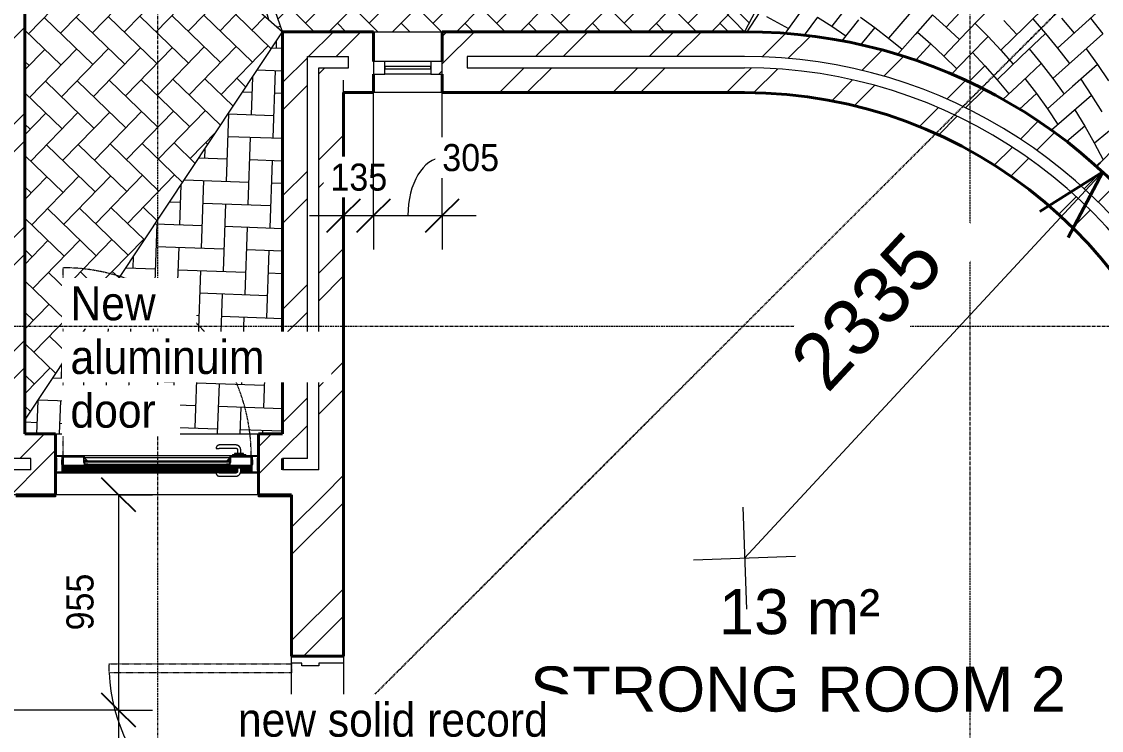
# Model space of a CAD drawing. Header units: millimetres. Extents: x -44657 to 28812, y -28146 to 16565.
# Drawn here: x -5913 to -1128, y -3103 to 40 of the extents above; entities that cross this region are included whole.
import ezdxf

# ---------------------------------------------------------------- set-up
doc = ezdxf.new("R2010")
doc.units = ezdxf.units.MM
for name, pattern in [('Dash 1_5mm', [3, 1.5, -1.5]), ('Detail Dash', [1.1, 0.55, -0.55]), ('Grid Line', [22.225, 12.7, -3.175, 3.175, -3.175])]:
    doc.linetypes.add(name, pattern=pattern)
for name, color, linetype, lineweight in [('A-ANNO-DIMS', 211, 'Continuous', 5), ('A-ANNO-DIMS-100', 211, 'Continuous', 5), ('A-AREA-IDEN', 2, 'Continuous', 5), ('A-DETL', 90, 'Continuous', 5), ('A-DOOR', 31, 'Continuous', 9), ('A-DOOR-FRAM', 31, 'Continuous', 9), ('A-FLOR', 192, 'Continuous', 9), ('A-FLOR-PATT', 8, 'Continuous', 9), ('A-GLAZ', 151, 'Continuous', 9), ('A-WALL', 113, 'Continuous', 9), ('A-WALL-PATT', 111, 'Continuous', 9), ('G-ANNO-TEXT', 231, 'Continuous', 5), ('S-GRID', 1, 'Continuous', 5)]:
    doc.layers.add(name, color=color, linetype=linetype, lineweight=lineweight)
doc.styles.add('Arial', font='arial.ttf', dxfattribs={"height": 250})
doc.styles.add('Arial_1', font='arial.ttf', dxfattribs={"height": 200})
doc.styles.add('Arial_3', font='arial.ttf', dxfattribs={"width": 0.9, "height": 120})
doc.styles.add('Arial_5', font='arial.ttf', dxfattribs={"width": 0.9, "height": 150})
doc.dimstyles.new('Arrow', dxfattribs={"dimscale": 304.8, "dimtxt": 255.06485, "dimasz": 1.041667, "dimexe": 0.787402, "dimexo": 0, "dimgap": 0.492126, "dimtad": 1, "dimjust": 3, "dimdec": 0, "dimzin": 0, "dimdsep": 46, "dimtxsty": 'Arial', "dimblk1": 'OPEN30', "dimblk2": 'OPEN30', "dimsah": 1, "dimcen": 0.09, "dimazin": 0, "dimtfac": 1, "dimtdec": 4, "dimtix": 1, "dimtmove": 0, "dimatfit": 2, "dimfxl": 1, "dimtvp": 1, "dimtfill": 1, "dimtolj": 1, "dimtzin": 0, "dimarcsym": 2})
doc.dimstyles.new('SVA_-_1_2mm_Arial', dxfattribs={"dimscale": 304.8, "dimtxt": 122.431128, "dimasz": 0.492126, "dimexe": 0.492126, "dimexo": 0.0625, "dimgap": 0.246063, "dimtad": 1, "dimdec": 0, "dimrnd": 5, "dimzin": 0, "dimdsep": 46, "dimtxsty": 'Arial_3', "dimblk1": 'OBLIQUE', "dimblk2": 'OBLIQUE', "dimsah": 1, "dimcen": 0.09, "dimdle": 0.492126, "dimazin": 0, "dimtfac": 1, "dimtdec": 4, "dimtix": 1, "dimtmove": 0, "dimatfit": 3, "dimfxl": 1.968504, "dimfxlon": 1, "dimtvp": 1, "dimtfill": 1, "dimtolj": 1, "dimtzin": 0, "dimarcsym": 2})
doc.dimstyles.new('SVA_-_1_2mm_Arial_1', dxfattribs={"dimscale": 304.8, "dimtxt": 122.431128, "dimasz": 0.492126, "dimexe": 0.492126, "dimexo": 0.0625, "dimgap": 0.246063, "dimtad": 1, "dimdec": 0, "dimrnd": 5, "dimzin": 0, "dimdsep": 46, "dimtxsty": 'Arial_3', "dimblk1": 'OBLIQUE', "dimblk2": 'OBLIQUE', "dimsah": 1, "dimcen": 0.09, "dimdle": 0.492126, "dimazin": 0, "dimtfac": 1, "dimtdec": 4, "dimtix": 1, "dimtmove": 1, "dimatfit": 3, "dimfxl": 1.968504, "dimfxlon": 1, "dimtvp": 1, "dimtfill": 1, "dimtolj": 1, "dimtzin": 0, "dimarcsym": 2})
pattern_1 = [(45, (0, 0), (-251.447, 251.447), []), (45, (0, 381), (-251.447, 251.447), [])]

# ---------------------------------------------------------------- blocks, each defined once
blk = doc.blocks.new('FP_1-NEW PROPOSED GROUND STOREY PLAN _White Box_')
at = {"layer": 'A-FLOR-PATT', "color": 253, "lineweight": 5}
for p, q in [((-2225.6, 144.4), (-2322.6, 19.4)), ((-1712.6, 126.1), (-1815.3, 15.6)), ((-1618.2, 104.5), (-1722.1, -3.7)), ((-1360.4, 121.1), (-1467.2, 17.6)), ((-1102.4, 121.4), (-1212.3, 21.8)), ((-2643.7, 78.3), (-2699, -4.9)), ((-2611.7, 62.2), (-2562.7, 36.6)), ((-2458.6, 87.3), (-2529.5, -11.8)), ((-2386.3, 59.6), (-2445.2, -19.8)), ((-2386.3, 59.6), (-2322.6, 19.4)), ((-2203.5, 48), (-2277.6, -45)), ((-2194.5, 59.1), (-2132, 13.8)), ((-1970.5, 83), (-2070.5, -33.4)), ((-1875.5, 69.4), (-1953.2, -17.7)), ((-1875.5, 69.4), (-1815.3, 15.6)), ((-1431.7, 52.2), (-1375.7, -12.2)), ((-1303.7, 55.6), (-1248.8, -11.5)), ((-1175.7, 55.1), (-1121.9, -14.6)), ((-2562.7, 36.6), (-2514, 10.1)), ((-2322.6, 19.4), (-2259.7, -22.5)), ((-2132, 13.8), (-2194.6, -62.2)), ((-2132, 13.8), (-2070.5, -33.4)), ((-1815.3, 15.6), (-1756.6, -39.9)), ((-1687.5, 32.4), (-1629.6, -26.2)), ((-1467.2, 17.6), (-1573.4, -86.6)), ((-1559.6, 44.5), (-1502.7, -17)), ((-1212.3, 21.8), (-1321.6, -78.4)), ((-2070.5, -33.4), (-2010.3, -82.4)), ((-1953.2, -17.7), (-2030.7, -105.5)), ((-1943, -6.3), (-1883.5, -58.6)), ((-1722.1, -3.7), (-1825.4, -112.7)), ((-1629.6, -26.2), (-1710.9, -109.1)), ((-1629.6, -26.2), (-1573.4, -86.6)), ((-1375.7, -12.2), (-1483.2, -114.5)), ((-1375.7, -12.2), (-1321.6, -78.4)), ((-1121.9, -14.6), (-1232.6, -113.2)), ((-1883.5, -58.6), (-1950, -131.6)), ((-1883.5, -58.6), (-1825.4, -112.7)), ((-1573.4, -86.6), (-1518.8, -148.8)), ((-1447.4, -80.4), (-1394, -145.5)), ((-1321.6, -78.4), (-1269.3, -146.2)), ((-1195.8, -80.3), (-1144.8, -150.7)), ((-1825.4, -112.7), (-1768.8, -168.7)), ((-1710.9, -109.1), (-1791.8, -192.4)), ((-1699.4, -97.3), (-1643.8, -156.5)), ((-1483.2, -114.5), (-1590, -217.5)), ((-1232.6, -113.2), (-1342.6, -212.3)), ((-1643.8, -156.5), (-1714.4, -227.1)), ((-1643.8, -156.5), (-1590, -217.5)), ((-1394, -145.5), (-1479.1, -224.9)), ((-1394, -145.5), (-1342.6, -212.3)), ((-1144.8, -150.7), (-1256.2, -248.4)), ((-1144.8, -150.7), (-1095.9, -222.8)), ((-1714, -226.7), (-1712.8, -227.9)), ((-1590, -217.5), (-1538.1, -280.5)), ((-1479.1, -224.9), (-1563.8, -304.8)), ((-1466.2, -212.8), (-1415.5, -278.7)), ((-1342.6, -212.3), (-1293.2, -281.1)), ((-1219.1, -215.8), (-1171.1, -287.1)), ((-1415.5, -278.7), (-1490.6, -347.7)), ((-1415.5, -278.7), (-1366.9, -346.6)), ((-1256.2, -248.4), (-1366.9, -346.6)), ((-1171.1, -287.1), (-1260.5, -364.1)), ((-1171.1, -287.1), (-1125.4, -360.3)), ((-1488.1, -345.4), (-1482.9, -352.4)), ((-1366.9, -346.6), (-1320.6, -416.3)), ((-1260.5, -364.1), (-1349.3, -441.3)), ((-1246, -351.6), (-1201.6, -423.4)), ((-1201.2, -424), (-1281.3, -491.9)), ((-1201.6, -423.4), (-1159.5, -497)), ((-1043.6, -403.7), (-1158.8, -498.3)), ((-1276.6, -487.9), (-1268.4, -502)), ((-1159.5, -497), (-1119.9, -572.4)), ((-1131.5, -584.6), (-1151, -600.4))]:
    blk.add_line(p, q, dxfattribs=at)
blk = doc.blocks.new('Door2  813 x 2032  - Door D1-1502196-NEW PROPOSED GROUND STOREY PLAN _White Box_')
at = {"layer": 'A-DOOR', "linetype": 'Detail Dash', "lineweight": 5}
for p, q in [((-403.5, -923.8), (-403.5, -115)), ((-403.5, -115), (-363.5, -115)), ((-363.5, -115), (-363.5, -923.8)), ((-363.5, -923.8), (-403.5, -923.8))]:
    blk.add_line(p, q, dxfattribs=at)
at = {"layer": 'A-DOOR', "lineweight": 5}
blk.add_arc((-406.5, -112.5), 812.4, 273.0339, 3.9662, dxfattribs=at)
at = {"layer": 'A-DOOR-FRAM'}
for p, q in [((-438.5, 115), (-406.5, 115)), ((-406.5, 115), (-406.5, 5)), ((406.5, 115), (438.5, 115)), ((406.5, 5), (406.5, 115)), ((-406.5, 5), (-394.5, 5)), ((-394.5, 5), (-394.5, -70)), ((394.5, 5), (406.5, 5)), ((394.5, -70), (394.5, 5)), ((-406.5, -70), (-406.5, -115)), ((-394.5, -70), (-406.5, -70)), ((406.5, -70), (394.5, -70)), ((406.5, -115), (406.5, -70)), ((-406.5, -115), (-438.5, -115)), ((438.5, -115), (406.5, -115))]:
    blk.add_line(p, q, dxfattribs=at)
blk = doc.blocks.new('Door Aluminium - Single Opening Out with Cill - Door Aluminium Single Opening Out with Cill 900x2100-1421189-NEW PROPOSED GROUND STOREY PLAN _White Box_')
at = {"layer": 'A-DOOR', "linetype": 'Detail Dash', "lineweight": 5}
blk.add_line((-417, 37.3), (-417, 871.3), dxfattribs=at)
at = {"layer": 'A-DOOR', "lineweight": 5}
for p, q in [((261.4, 70.5), (275.4, 70.5)), ((261.4, 70.5), (262.4, 70.5)), ((273.4, 70.5), (275.4, 70.5)), ((348.4, 85.5), (276.4, 85.5)), ((276.4, 71.5), (348.4, 71.5)), ((343.4, 48.1), (343.4, 43.5)), ((344.1, 48.1), (343.4, 48.1)), ((383.4, 48.1), (343.4, 48.1)), ((356.4, 63.5), (356.4, 48.1)), ((370.4, 48.1), (370.4, 63.5)), ((383.4, 48.1), (382.8, 48.1)), ((383.4, 43.5), (383.4, 48.1)), ((-420, 37.5), (-450, 37.5)), ((-450, 22), (-448.5, 22)), ((-448.5, 22), (-450, 22)), ((-448.5, 24.5), (-445.5, 24.5)), ((-448.5, 22), (-448.5, 24.5)), ((-445.5, 24.5), (-448.5, 24.5)), ((-448.5, 24.5), (-448.5, 22)), ((-448, 35.5), (-422, 35.5)), ((-448, 26.3), (-448, 35.5)), ((-443.7, 26.3), (-448, 26.3)), ((-445.5, 24.5), (-445.5, -24.5)), ((-443.7, -26.3), (-443.7, 26.3)), ((-422, 20.3), (-424.4, 20.3)), ((-424.4, 20.3), (-424.4, -1.8)), ((-424.4, 20.3), (-422, 20.3)), ((-422.6, 0), (-422.6, 18.5)), ((-422.6, 18.5), (-421, 18.5)), ((-421, 18.5), (-422.6, 18.5)), ((-421.3, 0), (-422.6, 0)), ((-422.6, 0), (-421.3, 0)), ((-422, 35.5), (-422, 20.3)), ((-421, 3), (-421.3, 0)), ((-421.3, 0), (-421, 3)), ((-421, 18.5), (-421, 17)), ((-421, 17), (-421, 18.5)), ((-421, 17), (-420, 17)), ((-420, 3), (-421, 3)), ((-421, 3), (-420, 3)), ((-420, 17), (-420, 37.5)), ((-416.9, 35.5), (-420, 35.5)), ((-416.8, 33.5), (-420, 33.5)), ((-417, 31.4), (-420, 31.4)), ((-420, 3), (-420, 17)), ((-420, -10.2), (-420, 3)), ((-322, 37.3), (-417, 37.3)), ((-417, 37.3), (-417, -6.7)), ((-415.2, 35.5), (-323.8, 35.5)), ((-415.2, -4.9), (-415.2, 35.5)), ((-323.8, 33.5), (-415.2, 33.5)), ((-323.6, 31.4), (-415.2, 31.4)), ((-323.8, 30.6), (-326.4, 30.6)), ((-326.4, 30.6), (-326.4, 8.5)), ((-326.4, 8.5), (-323.8, 8.5)), ((-323.8, 8.5), (-326.4, 8.5)), ((-324.6, 10.3), (-324.6, 27.3)), ((-324.6, 27.3), (-322, 27.3)), ((-323.3, 10.3), (-324.6, 10.3)), ((-324.6, 10.3), (-323.3, 10.3)), ((-324.1, 27), (-324.1, 13.9)), ((-321.8, 27), (-324.1, 27)), ((-324.1, 27), (-320.8, 27)), ((-324.1, 13.9), (-306.9, 13.9)), ((-323.8, 35.5), (-323.8, 30.6)), ((-323.8, 8.5), (-323.8, -4.9)), ((-322, 13.3), (-323.3, 13.3)), ((-323.3, 13.3), (-323.3, 10.3)), ((-323.3, 10.3), (-323.3, 13.3)), ((-323.3, 13.3), (-322, 13.3)), ((-323.1, 14.9), (-323.1, 26)), ((-323.1, 26), (-320.3, 26)), ((-320.3, 26), (-323.1, 26)), ((-309.3, 14.9), (-323.1, 14.9)), ((322, 37.3), (-322, 37.3)), ((-322, 27.3), (-322, 37.3)), ((-322, 26), (-322, 27.3)), ((322, 13.3), (-322, 13.3)), ((-322, 0), (-322, 13.3)), ((322, 10), (-322, 10)), ((-322, 10), (-322, 0)), ((-322, 0), (322, 0)), ((-306.9, 13.9), (-321.8, 28.9)), ((-321.8, 28.9), (-321.8, 27)), ((-321.8, 28.9), (-321.8, 27)), ((321.8, 28.9), (-321.8, 28.9)), ((-320.3, 26), (-309.3, 14.9)), ((-306.9, 13.9), (306.9, 13.9)), ((321.8, 28.9), (306.9, 13.9)), ((306.9, 13.9), (324.1, 13.9)), ((309.3, 14.9), (320.3, 26)), ((323.1, 14.9), (309.3, 14.9)), ((320.3, 26), (323.1, 26)), ((323.1, 26), (320.3, 26)), ((320.8, 27), (324.1, 27)), ((321.8, 27), (321.8, 28.9)), ((321.8, 28.9), (321.8, 27)), ((324.1, 27), (321.8, 27)), ((417, 37.3), (322, 37.3)), ((322, 37.3), (322, 27.3)), ((322, 27.3), (322, 26)), ((322, 27.3), (324.6, 27.3)), ((323.3, 13.3), (322, 13.3)), ((322, 13.3), (322, 0)), ((322, 13.3), (323.3, 13.3)), ((322, 0), (322, 10)), ((323.1, 26), (323.1, 14.9)), ((323.3, 10.3), (323.3, 13.3)), ((323.3, 13.3), (323.3, 10.3)), ((324.6, 10.3), (323.3, 10.3)), ((323.3, 10.3), (324.6, 10.3)), ((415.2, 31.4), (323.6, 31.4)), ((323.8, 30.6), (323.8, 35.5)), ((323.8, 35.5), (415.2, 35.5)), ((415.2, 33.5), (323.8, 33.5)), ((326.4, 30.6), (323.8, 30.6)), ((323.8, -4.9), (323.8, 8.5)), ((323.8, 8.5), (326.4, 8.5)), ((326.4, 8.5), (323.8, 8.5)), ((324.1, 13.9), (324.1, 27)), ((324.6, 27.3), (324.6, 10.3)), ((326.4, 8.5), (326.4, 30.6)), ((333.4, 43.5), (393.4, 43.5)), ((333.4, 43.5), (333.4, 37.5)), ((393.4, 37.5), (333.4, 37.5)), ((393.4, 37.5), (393.4, 43.5)), ((415.2, 35.5), (415.2, -4.9)), ((420, 33.5), (416.8, 33.5)), ((420, 35.5), (416.9, 35.5)), ((417, -6.7), (417, 37.3)), ((420, 31.4), (417, 31.4)), ((450, 37.5), (420, 37.5)), ((420, 37.5), (420, 17)), ((420, 17), (420, 3)), ((420, 17), (421, 17)), ((421, 3), (420, 3)), ((420, 3), (420, -10.2)), ((420, 3), (421, 3)), ((421, 17), (421, 18.5)), ((421, 18.5), (422.6, 18.5)), ((422.6, 18.5), (421, 18.5)), ((421, 18.5), (421, 17)), ((421.3, 0), (421, 3)), ((421, 3), (421.3, 0)), ((422.6, 0), (421.3, 0)), ((421.3, 0), (422.6, 0)), ((422, 35.5), (448, 35.5)), ((422, 20.3), (422, 35.5)), ((424.4, 20.3), (422, 20.3)), ((422, 20.3), (424.4, 20.3)), ((422.6, 18.5), (422.6, 0)), ((424.4, -1.8), (424.4, 20.3)), ((448, 26.3), (443.7, 26.3)), ((443.7, 26.3), (443.7, -26.3)), ((445.5, -24.5), (445.5, 24.5)), ((445.5, 24.5), (448.5, 24.5)), ((448.5, 24.5), (445.5, 24.5)), ((448, 35.5), (448, 26.3)), ((448.5, 24.5), (448.5, 22)), ((448.5, 22), (448.5, 24.5)), ((448.5, 22), (450, 22)), ((450, 22), (448.5, 22)), ((-448.5, -22), (-450, -22)), ((-450, -22), (-448.5, -22)), ((-450, -37.5), (-420, -37.5)), ((-448.5, -24.5), (-448.5, -22)), ((-448.5, -22), (-448.5, -24.5)), ((-445.5, -24.5), (-448.5, -24.5)), ((-448.5, -24.5), (-445.5, -24.5)), ((-448, -35.5), (-448, -26.3)), ((-448, -26.3), (-443.7, -26.3)), ((-421.8, -35.5), (-448, -35.5)), ((-424.4, -1.8), (-421.8, -1.8)), ((-421.8, -1.8), (-424.4, -1.8)), ((-421.8, -1.8), (-421.8, -35.5)), ((-405, -10.2), (-420, -10.2)), ((-420, -37.5), (-420, -12)), ((-420, -12), (-405, -12)), ((356.7, -15.7), (-420, -15.7)), ((356.9, -19.2), (-420, -19.2)), ((356.7, -22.7), (-420, -22.7)), ((356.7, -26.2), (-420, -26.2)), ((356.7, -29.7), (-420, -29.7)), ((355.5, -33.2), (-420, -33.2)), ((352.1, -37.5), (-420, -37.5)), ((-417, -6.7), (-322, -6.7)), ((-323.8, -4.9), (-415.2, -4.9)), ((333.4, -10.2), (-405, -10.2)), ((-405, -12), (-405, -10.2)), ((-307, 0), (-322, 0)), ((-322, -6.7), (-322, -1.7)), ((-322, -1.7), (-307, -1.7)), ((322, -6.7), (-322, -6.7)), ((-307, -1.7), (-307, 0)), ((307, -1.7), (-307, -1.7)), ((262.4, -38), (261.4, -38)), ((275.4, -38), (261.4, -38)), ((275.4, -38), (273.4, -38)), ((348.4, -39), (276.4, -39)), ((322, 0), (307, 0)), ((307, 0), (307, -1.7)), ((307, -1.7), (322, -1.7)), ((322, -1.7), (322, -6.7)), ((322, -6.7), (417, -6.7)), ((415.2, -4.9), (323.8, -4.9)), ((333.4, -6.7), (333.4, -11)), ((393.4, -11), (333.4, -11)), ((343.4, -11), (343.4, -15.6)), ((343.4, -15.6), (383.4, -15.6)), ((343.4, -15.6), (344.1, -15.6)), ((356.4, -15.6), (356.4, -31)), ((420, -37.5), (368.7, -37.5)), ((420, -33.2), (368.8, -33.2)), ((420, -26.2), (370, -26.2)), ((420, -15.7), (370.2, -15.7)), ((420, -19.2), (370.2, -19.2)), ((420, -22.7), (370.2, -22.7)), ((420, -29.7), (370.2, -29.7)), ((370.4, -31), (370.4, -15.6)), ((382.8, -15.6), (383.4, -15.6)), ((383.4, -15.6), (383.4, -11)), ((393.4, -11), (393.4, -6.7)), ((405, -10.2), (393.4, -10.2)), ((420, -10.2), (405, -10.2)), ((405, -10.2), (405, -12)), ((405, -12), (420, -12)), ((420, -12), (420, -37.5)), ((420, -37.5), (450, -37.5)), ((421.8, -35.5), (421.8, -1.8)), ((421.8, -1.8), (424.4, -1.8)), ((424.4, -1.8), (421.8, -1.8)), ((448, -35.5), (421.8, -35.5)), ((443.7, -26.3), (448, -26.3)), ((448.5, -24.5), (445.5, -24.5)), ((445.5, -24.5), (448.5, -24.5)), ((448, -26.3), (448, -35.5)), ((450, -22), (448.5, -22)), ((448.5, -22), (448.5, -24.5)), ((448.5, -24.5), (448.5, -22)), ((448.5, -22), (450, -22)), ((276.4, -53), (348.4, -53))]:
    blk.add_line(p, q, dxfattribs=at)
at = {"layer": 'A-DOOR', "lineweight": 5, "flags": 128}
for points in [[(276.4, 85.5), (275.8, 85.5), (275.2, 85.5), (274.7, 85.4), (274.1, 85.3), (273.5, 85.2), (272.9, 85.1), (272.3, 84.9), (271.7, 84.7), (271.2, 84.5), (270.6, 84.3), (270.1, 84.1), (269.5, 83.8), (269, 83.5), (268.5, 83.2), (268, 82.9), (267.5, 82.5), (267, 82.2), (266.6, 81.8), (266.1, 81.4), (265.7, 81), (265.3, 80.5), (264.9, 80.1), (264.5, 79.6), (264.2, 79.1), (263.8, 78.6), (263.5, 78.1), (263.2, 77.6), (262.9, 77), (262.7, 76.5), (262.5, 75.9), (262.3, 75.4), (262.1, 74.8), (261.9, 74.2), (261.8, 73.6), (261.7, 73), (261.6, 72.5), (261.5, 71.9), (261.5, 71.3), (261.4, 70.7), (261.4, 70.5)], [(275.4, 70.5), (275.4, 70.5), (275.4, 70.6), (275.5, 70.6), (275.5, 70.7), (275.5, 70.7), (275.5, 70.7), (275.5, 70.8), (275.5, 70.8), (275.5, 70.9), (275.5, 70.9), (275.5, 70.9), (275.6, 71), (275.6, 71), (275.6, 71), (275.6, 71.1), (275.6, 71.1), (275.7, 71.1), (275.7, 71.2), (275.7, 71.2), (275.7, 71.2), (275.8, 71.2), (275.8, 71.3), (275.8, 71.3), (275.9, 71.3), (275.9, 71.3), (275.9, 71.4), (276, 71.4), (276, 71.4), (276, 71.4), (276.1, 71.4), (276.1, 71.4), (276.2, 71.5), (276.2, 71.5), (276.2, 71.5), (276.3, 71.5), (276.3, 71.5), (276.4, 71.5), (276.4, 71.5), (276.4, 71.5), (276.4, 71.5)], [(370.4, 63.5), (370.4, 64.4), (370.4, 65.3), (370.3, 66.1), (370.2, 67), (370, 67.9), (369.8, 68.7), (369.6, 69.6), (369.3, 70.4), (369, 71.3), (368.7, 72.1), (368.4, 72.9), (368, 73.7), (367.5, 74.4), (367.1, 75.2), (366.6, 75.9), (366.1, 76.6), (365.6, 77.3), (365, 78), (364.4, 78.7), (363.8, 79.3), (363.1, 79.9), (362.5, 80.5), (361.8, 81), (361.1, 81.5), (360.3, 82), (359.6, 82.5), (358.8, 82.9), (358, 83.3), (357.2, 83.7), (356.4, 84), (355.6, 84.3), (354.8, 84.6), (353.9, 84.8), (353, 85), (352.2, 85.2), (351.3, 85.3), (350.4, 85.4), (349.6, 85.5), (348.7, 85.5), (348.4, 85.5)], [(348.4, 71.5), (348.8, 71.5), (349.1, 71.5), (349.4, 71.4), (349.7, 71.4), (350, 71.3), (350.3, 71.3), (350.7, 71.2), (351, 71.1), (351.3, 71), (351.6, 70.9), (351.9, 70.7), (352.1, 70.6), (352.4, 70.4), (352.7, 70.3), (353, 70.1), (353.2, 69.9), (353.5, 69.7), (353.7, 69.5), (354, 69.3), (354.2, 69.1), (354.4, 68.8), (354.6, 68.6), (354.8, 68.3), (355, 68.1), (355.2, 67.8), (355.3, 67.5), (355.5, 67.3), (355.6, 67), (355.8, 66.7), (355.9, 66.4), (356, 66.1), (356.1, 65.8), (356.2, 65.5), (356.3, 65.2), (356.3, 64.9), (356.4, 64.5), (356.4, 64.2), (356.4, 63.9), (356.4, 63.6), (356.4, 63.5)], [(261.4, -38), (261.5, -38.6), (261.5, -39.2), (261.6, -39.8), (261.6, -40.4), (261.7, -41), (261.9, -41.6), (262, -42.1), (262.2, -42.7), (262.4, -43.3), (262.6, -43.8), (262.9, -44.4), (263.1, -44.9), (263.4, -45.5), (263.7, -46), (264.1, -46.5), (264.4, -47), (264.8, -47.4), (265.2, -47.9), (265.6, -48.3), (266, -48.8), (266.4, -49.2), (266.9, -49.6), (267.4, -49.9), (267.8, -50.3), (268.3, -50.6), (268.9, -50.9), (269.4, -51.2), (269.9, -51.5), (270.5, -51.8), (271, -52), (271.6, -52.2), (272.1, -52.4), (272.7, -52.5), (273.3, -52.7), (273.9, -52.8), (274.5, -52.9), (275.1, -52.9), (275.7, -53), (276.3, -53), (276.4, -53)], [(276.4, -39), (276.4, -39), (276.4, -39), (276.3, -39), (276.3, -39), (276.2, -39), (276.2, -39), (276.2, -39), (276.1, -38.9), (276.1, -38.9), (276.1, -38.9), (276, -38.9), (276, -38.9), (275.9, -38.9), (275.9, -38.8), (275.9, -38.8), (275.8, -38.8), (275.8, -38.8), (275.8, -38.8), (275.8, -38.7), (275.7, -38.7), (275.7, -38.7), (275.7, -38.6), (275.7, -38.6), (275.6, -38.6), (275.6, -38.5), (275.6, -38.5), (275.6, -38.5), (275.5, -38.4), (275.5, -38.4), (275.5, -38.4), (275.5, -38.3), (275.5, -38.3), (275.5, -38.2), (275.5, -38.2), (275.5, -38.2), (275.5, -38.1), (275.4, -38.1), (275.4, -38.1), (275.4, -38), (275.4, -38)], [(356.4, -31), (356.4, -31.3), (356.4, -31.6), (356.4, -32), (356.3, -32.3), (356.3, -32.6), (356.2, -32.9), (356.1, -33.2), (356, -33.5), (355.9, -33.8), (355.8, -34.1), (355.7, -34.4), (355.5, -34.7), (355.4, -35), (355.2, -35.2), (355, -35.5), (354.9, -35.8), (354.7, -36), (354.5, -36.3), (354.2, -36.5), (354, -36.7), (353.8, -37), (353.5, -37.2), (353.3, -37.4), (353, -37.6), (352.8, -37.7), (352.5, -37.9), (352.2, -38.1), (351.9, -38.2), (351.6, -38.3), (351.3, -38.5), (351, -38.6), (350.7, -38.7), (350.4, -38.7), (350.1, -38.8), (349.8, -38.9), (349.5, -38.9), (349.2, -39), (348.9, -39), (348.5, -39), (348.4, -39)], [(348.4, -53), (349.3, -53), (350.2, -52.9), (351.1, -52.8), (352, -52.7), (352.8, -52.6), (353.7, -52.4), (354.5, -52.1), (355.4, -51.9), (356.2, -51.6), (357, -51.3), (357.8, -50.9), (358.6, -50.5), (359.4, -50.1), (360.1, -49.6), (360.9, -49.2), (361.6, -48.6), (362.3, -48.1), (363, -47.5), (363.6, -46.9), (364.2, -46.3), (364.8, -45.7), (365.4, -45), (365.9, -44.3), (366.5, -43.6), (367, -42.9), (367.4, -42.1), (367.8, -41.4), (368.2, -40.6), (368.6, -39.8), (369, -39), (369.3, -38.1), (369.5, -37.3), (369.8, -36.5), (370, -35.6), (370.1, -34.7), (370.3, -33.9), (370.4, -33), (370.4, -32.1), (370.4, -31.2), (370.4, -31)]]:
    blk.add_lwpolyline(points, dxfattribs=at)
at = {"layer": 'A-DOOR', "color": 135, "linetype": 'Detail Dash', "lineweight": 5}
blk.add_arc((-417, 37.3), 834, 360, 90, dxfattribs=at)
blk = doc.blocks.new('Durowin 949 x 305 - NCS6 - NCS6-V19-NEW PROPOSED GROUND STOREY PLAN _White Box_')
at = {"layer": 'A-GLAZ', "lineweight": 5}
h = blk.add_hatch(dxfattribs=at)
h.set_pattern_fill('FP_43', color=256, style=0, pattern_type=2)
h.set_pattern_definition([(225, (-4315.06, -139.67), (251.447, -251.447), []), (225, (-4315.06, -520.67), (251.447, -251.447), [])])
h.paths.add_polyline_path([(-216.5, 53), (-266.5, 53), (-266.5, -3), (-216.5, -3)])
h.paths.add_polyline_path([(38.5, 53), (-11.5, 53), (-11.5, -3), (38.5, -3)])
at = {"layer": 'A-GLAZ'}
for p, q in [((-266.5, 53), (-266.5, -3)), ((-216.5, 53), (-266.5, 53)), ((-216.5, -3), (-216.5, 53)), ((38.5, 53), (-11.5, 53)), ((-11.5, 53), (-11.5, -3)), ((38.5, -3), (38.5, 53)), ((-11.5, 30), (-216.5, 30)), ((-216.5, 30), (-216.5, 20)), ((-216.5, 20), (-11.5, 20)), ((-11.5, 20), (-11.5, 30)), ((-266.5, -3), (-216.5, -3)), ((-11.5, -3), (38.5, -3))]:
    blk.add_line(p, q, dxfattribs=at)
at = {"layer": 'A-GLAZ', "lineweight": 5}
for p, q in [((-216.5, 53), (-11.5, 53)), ((-216.5, -3), (-11.5, -3))]:
    blk.add_line(p, q, dxfattribs=at)
blk = doc.blocks.new('DIMBLOCK21-NEW PROPOSED GROUND STOREY PLAN _White Box_')
at = {"layer": 'A-ANNO-DIMS-100', "lineweight": 25}
for p, q in [((-5483.2, -2057.7), (-5558.2, -1982.7)), ((-5483.2, -2057.7), (-5408.2, -2132.7)), ((-5483.2, -3012.7), (-5558.2, -2937.7)), ((-5483.2, -3012.7), (-5408.2, -3087.7))]:
    blk.add_line(p, q, dxfattribs=at)
at = {"layer": 'A-ANNO-DIMS-100'}
for p, q in [((-5483.2, -2057.7), (-6086, -2057.7)), ((-5483.2, -2057.7), (-5483.2, -3012.7)), ((-5483.2, -2057.7), (-5333.2, -2057.7)), ((-5483.2, -3012.7), (-6083.2, -3012.7)), ((-5483.2, -3012.7), (-5333.2, -3012.7))]:
    blk.add_line(p, q, dxfattribs=at)
at = {"layer": 'A-ANNO-DIMS-100', "color": 0, "insert": (-5714, -2659.5), "char_height": 120, "width": 298.355, "attachment_point": 1, "rotation": 90, "line_spacing_factor": 0.941778, "style": 'Arial_3', "bg_fill": 3, "box_fill_scale": 1.25, "bg_fill_color": 256, "bg_fill_true_color": 13158600, "bg_fill_transparency": 0}
blk.add_mtext('955', dxfattribs=at)
blk = doc.blocks.new('_Oblique')
at = {"color": 0, "linetype": 'ByBlock', "lineweight": -2}
blk.add_line((-0.5, -0.5), (0.5, 0.5), dxfattribs=at)
blk = doc.blocks.new('DIMBLOCK22-NEW PROPOSED GROUND STOREY PLAN _White Box_')
at = {"layer": 'A-ANNO-DIMS-100', "lineweight": 25}
for p, q in [((-5483.2, -3012.7), (-5558.2, -2937.7)), ((-5483.2, -3012.7), (-5408.2, -3087.7)), ((-5483.2, -4069.7), (-5558.2, -3994.7)), ((-5483.2, -4069.7), (-5408.2, -4144.7))]:
    blk.add_line(p, q, dxfattribs=at)
at = {"layer": 'A-ANNO-DIMS-100'}
for p, q in [((-5483.2, -3012.7), (-6083.2, -3012.7)), ((-5483.2, -3012.7), (-5483.2, -4069.7)), ((-5483.2, -3012.7), (-5333.2, -3012.7)), ((-5483.2, -4069.7), (-6083.2, -4069.7)), ((-5483.2, -4069.7), (-5333.2, -4069.7))]:
    blk.add_line(p, q, dxfattribs=at)
at = {"layer": 'A-ANNO-DIMS-100', "color": 0, "insert": (-5714, -3706.9), "char_height": 120, "width": 397.807, "attachment_point": 1, "rotation": 90, "line_spacing_factor": 0.941778, "style": 'Arial_3', "bg_fill": 3, "box_fill_scale": 1.25, "bg_fill_color": 256, "bg_fill_true_color": 13158600, "bg_fill_transparency": 0}
blk.add_mtext('1055', dxfattribs=at)
blk = doc.blocks.new('DIMBLOCK202-NEW PROPOSED GROUND STOREY PLAN _White Box_')
at = {"layer": 'A-ANNO-DIMS-100'}
for p, q in [((-4486.1, -820.3), (-4486.1, -220.3)), ((-4353.6, -820.3), (-4353.6, -220.3)), ((-4636.1, -820.3), (-4353.6, -820.3)), ((-4486.1, -820.3), (-4486.1, -970.3)), ((-4353.6, -820.3), (-4353.6, -970.3))]:
    blk.add_line(p, q, dxfattribs=at)
at = {"layer": 'A-ANNO-DIMS-100', "lineweight": 25}
for p, q in [((-4486.1, -820.3), (-4411.1, -745.3)), ((-4353.6, -820.3), (-4278.6, -745.3)), ((-4486.1, -820.3), (-4561.1, -895.3)), ((-4353.6, -820.3), (-4428.6, -895.3))]:
    blk.add_line(p, q, dxfattribs=at)
at = {"layer": 'A-ANNO-DIMS-100', "color": 0, "insert": (-4544.1, -589.5), "char_height": 120, "width": 298.355, "attachment_point": 1, "line_spacing_factor": 0.941778, "style": 'Arial_3', "bg_fill": 3, "box_fill_scale": 1.25, "bg_fill_color": 256, "bg_fill_true_color": 13158600, "bg_fill_transparency": 0}
blk.add_mtext('135', dxfattribs=at)
blk = doc.blocks.new('DIMBLOCK203-NEW PROPOSED GROUND STOREY PLAN _White Box_')
at = {"layer": 'A-ANNO-DIMS-100'}
for p, q in [((-4353.6, -820.3), (-4353.6, -220.3)), ((-4048.6, -820.3), (-4048.6, -220.3)), ((-4353.6, -820.3), (-3898.6, -820.3)), ((-4353.6, -820.3), (-4353.6, -970.3)), ((-4048.6, -820.3), (-4048.6, -970.3))]:
    blk.add_line(p, q, dxfattribs=at)
at = {"layer": 'A-ANNO-DIMS-100', "lineweight": 25}
for p, q in [((-4353.6, -820.3), (-4278.6, -745.3)), ((-4048.6, -820.3), (-3973.6, -745.3)), ((-4353.6, -820.3), (-4428.6, -895.3)), ((-4048.6, -820.3), (-4123.6, -895.3))]:
    blk.add_line(p, q, dxfattribs=at)
at = {"layer": 'A-ANNO-DIMS-100'}
blk.add_ellipse((-4048.5, -820.3), major_axis=(0, 255.7), ratio=0.596714, start_param=0, end_param=1.570796, dxfattribs=at)
at = {"layer": 'A-ANNO-DIMS-100', "color": 0, "insert": (-4048.5, -502.9), "char_height": 120, "width": 298.355, "attachment_point": 1, "line_spacing_factor": 0.941778, "style": 'Arial_3', "bg_fill": 3, "box_fill_scale": 1.25, "bg_fill_color": 256, "bg_fill_true_color": 13158600, "bg_fill_transparency": 0}
blk.add_mtext('305', dxfattribs=at)
blk = doc.blocks.new('DIMBLOCK207-NEW PROPOSED GROUND STOREY PLAN _White Box_')
at = {"layer": 'A-ANNO-DIMS-100'}
for p, q in [((-2708.6, -2339.7), (-1121.9, -626.6)), ((-2717.2, -2113.6), (-2699.9, -2565.8)), ((-2482.5, -2331), (-2934.7, -2348.3))]:
    blk.add_line(p, q, dxfattribs=at)
at = {"layer": 'A-ANNO-DIMS-100', "lineweight": 40}
for q in [(-1400.1, -801.7), (-1275.2, -917.3)]:
    blk.add_line((-1121.9, -626.6), q, dxfattribs=at)
at = {"layer": 'A-ANNO-DIMS-100'}
blk.add_arc((-2708.6, -2339.7), 2335, 41.3052, 53.0834, dxfattribs=at)
at = {"layer": 'A-ANNO-DIMS-100', "color": 0, "insert": (-2524.7, -1442.8), "char_height": 250, "width": 922.942, "attachment_point": 1, "rotation": 47.1943, "line_spacing_factor": 0.941778, "style": 'Arial', "bg_fill": 3, "box_fill_scale": 1.25, "bg_fill_color": 256, "bg_fill_true_color": 13158600, "bg_fill_transparency": 0}
blk.add_mtext('2335', dxfattribs=at)
blk = doc.blocks.new('_Open30')
at = {"color": 0, "linetype": 'ByBlock', "lineweight": -2}
for p, q in [((-1, 0.268), (0, 0)), ((0, 0), (-1, -0.268)), ((0, 0), (-1, 0))]:
    blk.add_line(p, q, dxfattribs=at)

msp = doc.modelspace()

# ---------------------------------------------------------------- hatches: boundary and pattern name
at = {"layer": 'A-FLOR-PATT', "lineweight": 5}
h = msp.add_hatch(dxfattribs=at)
h.set_pattern_fill('FP_2', color=253, style=0, pattern_type=2)
h.set_pattern_definition([(196.116, (-4229.46, 173.47), (-68.3152, -123.8242), [299.945, -99.982]), (286.105, (-4325.515, 145.72), (-68.3145, -123.8238), [299.984, -99.995])])
h.paths.add_polyline_path([(-4756.1, -4.7), (-5862.3, 3132.8), (-5914.3, 3132.8), (-5938.1, 1031.3), (-5898.1, 1031.3), (-5898.1, 996.3), (-5812.6, 921.3)])
h.paths.add_polyline_path([(-5912.7, 3205.8), (-5888.1, 3205.8), (-5889.2, 3209), (-5913.4, 3209), (-5913, 3205.8)])
h = msp.add_hatch(dxfattribs=at)
h.set_pattern_fill('FP_21', color=253, style=0, pattern_type=2)
h.set_pattern_definition([(225.027, (-12070.28, 247.145), (0.0009, -141.4193), [299.783, -99.928]), (314.959, (-12140.9, 176.45), (-0.0008, -141.42), [299.856, -99.952])])
h.paths.add_polyline_path([(-4756.1, -4.7), (-2708.6, -4.7), (-5773.2, 3132.8), (-5862.3, 3132.8), (-5121.4, 1031.3)])
h.paths.add_polyline_path([(-5880.4, 3205.8), (-5844.5, 3205.8), (-5847.7, 3209), (-5889.2, 3209), (-5888.1, 3205.8), (-5881.6, 3205.8)])
h = msp.add_hatch(dxfattribs=at)
h.set_pattern_fill('FP_22', color=253, style=0, pattern_type=2)
h.set_pattern_definition([(225.019, (-12069.25, 251.37), (0.0002, -141.3987), [299.527, -99.842]), (314.919, (-12139.83, 180.75), (0.0009, -141.3989), [299.855, -99.952])])
h.paths.add_polyline_path([(-2708.6, -4.7), (-1143.7, 3004.9), (-3406.7, 3132.8), (-5773.2, 3132.8), (-3938.6, 1254.6)])
h.paths.add_polyline_path([(-4760.4, 3205.8), (-4701.9, 3206.8), (-4760.4, 3209), (-5013.6, 3209), (-5013.6, 3205.8), (-4771.3, 3205.8)])
h.paths.add_polyline_path([(-5145.9, 3205.8), (-5099.6, 3205.8), (-5099.6, 3209), (-5847.7, 3209), (-5844.5, 3205.8), (-5155.9, 3205.8)])
h.paths.add_polyline_path([(-5013.6, 3209), (-5013.6, 3224.5), (-5023.6, 3225.1), (-5023.6, 3209)])
h = msp.add_hatch(dxfattribs=at)
h.set_pattern_fill('FP_3', color=253, style=0, pattern_type=2)
h.set_pattern_definition([(135.955, (-5167.82, -426.55), (-141.37, -2.193), [299.929, -99.976]), (225.889, (-5239.68, -357.04), (-141.37, -2.193), [299.58, -99.86])])
h.paths.add_polyline_path([(-5898.1, -1727.3), (-4756.1, -4.7), (-5898.1, 996.3), (-5898.1, -1598.7)])
h = msp.add_hatch(dxfattribs=at)
h.set_pattern_fill('FP_4', color=253, style=0, pattern_type=2)
h.set_pattern_definition([(267.98, (-5327.06, -1256.09), (96.4215, -103.222), [299.324, -99.775]), (357.989, (-5330.58, -1355.805), (96.421, -103.222), [300, -100])])
h.paths.add_polyline_path([(-4876.2, -1787.7), (-4756.1, -1787.7), (-4756.1, -4.7), (-5898.1, -1727.3), (-5898.1, -1787.7), (-4981.2, -1787.7)])
at = {"layer": 'A-WALL-PATT', "lineweight": 5}
h = msp.add_hatch(dxfattribs=at)
h.set_pattern_fill('FP_33', color=256, style=0, pattern_type=2)
h.set_pattern_definition(pattern_1)
h.paths.add_polyline_path([(-5898.1, -1897.7), (-5898.1, 921.3), (-6008.1, 921.3), (-6008.1, -1897.7)])
h = msp.add_hatch(dxfattribs=at)
h.set_pattern_fill('FP_33', color=256, style=0, pattern_type=2)
h.set_pattern_definition(pattern_1)
h.paths.add_polyline_path([(-4756.1, -1897.7), (-4646.1, -1897.7), (-4646.1, -4.7), (-4756.1, -4.7), (-4756.1, -1787.7)])
h = msp.add_hatch(dxfattribs=at)
h.set_pattern_fill('FP_33', color=256, style=0, pattern_type=2)
h.set_pattern_definition(pattern_1)
h.paths.add_polyline_path([(-3938.6, -139.7), (-3938.6, -114.7), (-2708.6, -114.7), (-2708.6, -4.7), (-4048.6, -4.7), (-4048.6, -139.7)])
h.paths.add_polyline_path([(-4353.6, -139.7), (-4353.6, -4.7), (-4646.1, -4.7), (-4646.1, -114.7), (-4463.6, -114.7), (-4463.6, -139.7)])
h = msp.add_hatch(dxfattribs=at)
h.set_pattern_fill('FP_33', color=256, style=0, pattern_type=2)
h.set_pattern_definition(pattern_1)
h.paths.add_polyline_path([(-673.6, -1440), (-673.6, -1194.7), (-759.3, -1054.1), (-854.8, -919.9), (-959.5, -792.7), (-1072.9, -673.3), (-1194.5, -562.1), (-1323.5, -459.8), (-1459.5, -366.8), (-1601.7, -283.7), (-1749.4, -210.8), (-1901.8, -148.5), (-2058.3, -97), (-2218, -56.8), (-2380.2, -27.9), (-2544, -10.5), (-2708.6, -4.7), (-2708.6, -114.7), (-2548.1, -120.5), (-2388.6, -137.8), (-2230.7, -166.6), (-2075.2, -206.7), (-1923.1, -257.9), (-1775.1, -320), (-1631.9, -392.5), (-1494.3, -475.2), (-1363, -567.6), (-1238.8, -669.2), (-1122.2, -779.5), (-1012.2, -900.1), (-914.3, -1023.9), (-824.1, -1156.7), (-743.7, -1295.6)])
h = msp.add_hatch(dxfattribs=at)
h.set_pattern_fill('FP_33', color=256, style=0, pattern_type=2)
h.set_pattern_definition(pattern_1)
h.paths.add_polyline_path([(-2708.6, -274.7), (-2708.6, -164.7), (-3938.6, -164.7), (-3938.6, -139.7), (-4048.6, -139.7), (-4048.6, -274.7)])
h.paths.add_polyline_path([(-4486.1, -274.7), (-4353.6, -274.7), (-4353.6, -139.7), (-4463.6, -139.7), (-4463.6, -164.7), (-4486.1, -164.7), (-4486.1, -201.4)])
h = msp.add_hatch(dxfattribs=at)
h.set_pattern_fill('FP_33', color=256, style=0, pattern_type=2)
h.set_pattern_definition(pattern_1)
h.paths.add_polyline_path([(-4486.1, -2057.7), (-4486.1, -164.7), (-4596.1, -164.7), (-4596.1, -2057.7)])
h = msp.add_hatch(dxfattribs=at)
h.set_pattern_fill('FP_33', color=256, style=0, pattern_type=2)
h.set_pattern_definition(pattern_1)
h.paths.add_polyline_path([(-673.6, -1989), (-673.6, -1571.9), (-737.4, -1420.4), (-812.5, -1274.1), (-898.4, -1133.9), (-994.7, -1000.5), (-1100.8, -874.9), (-1216, -757.6), (-1339.8, -649.3), (-1471.5, -550.8), (-1610.2, -462.4), (-1755.1, -384.8), (-1905.6, -318.3), (-2060.6, -263.4), (-2219.3, -220.4), (-2380.8, -189.5), (-2544.2, -170.9), (-2708.6, -164.7), (-2708.6, -274.7), (-2548.1, -280.9), (-2388.6, -299.6), (-2231, -330.6), (-2076.4, -373.8), (-1925.5, -428.9), (-1779.4, -495.5), (-1638.9, -573.3), (-1504.9, -661.8), (-1378.1, -760.4), (-1259.4, -868.5), (-1149.5, -985.6), (-1049, -1110.8), (-955.2, -1249.4), (-878.6, -1382.8), (-809.8, -1527.9), (-752.5, -1677.9), (-707, -1831.9)])
h = msp.add_hatch(dxfattribs=at)
h.set_pattern_fill('FP_33', color=256, style=0, pattern_type=2)
h.set_pattern_definition(pattern_1)
h.paths.add_polyline_path([(-4862.1, -1922.7), (-4756.1, -1922.7), (-4756.1, -1787.7), (-4862.1, -1787.7)])
h.paths.add_polyline_path([(-5762.1, -1922.7), (-5762.1, -1787.7), (-5898.1, -1787.7), (-5898.1, -1897.7), (-5872.1, -1897.7), (-5872.1, -1922.7), (-5820.9, -1922.7)])
h = msp.add_hatch(dxfattribs=at)
h.set_pattern_fill('FP_33', color=256, style=0, pattern_type=2)
h.set_pattern_definition(pattern_1)
h.paths.add_polyline_path([(-4771.3, -2057.7), (-4596.1, -2057.7), (-4596.1, -1947.7), (-4756.1, -1947.7), (-4756.1, -1922.7), (-4862.1, -1922.7), (-4862.1, -2057.7)])
h.paths.add_polyline_path([(-5820.9, -2057.7), (-5762.1, -2057.7), (-5762.1, -1922.7), (-5872.1, -1922.7), (-5872.1, -1947.7), (-6058.1, -1948), (-6058.1, -2057.7), (-5898.1, -2057.7)])
h = msp.add_hatch(dxfattribs=at)
h.set_pattern_fill('FP_33', color=256, style=0, pattern_type=2)
h.set_pattern_definition(pattern_1)
h.paths.add_polyline_path([(-4486.1, -7532.7), (-4486.1, -4904.2), (-4716.1, -4904.2), (-4716.1, -7532.7)])
h.paths.add_polyline_path([(-4486.1, -4027.2), (-4486.1, -3650.2), (-4716.1, -3650.2), (-4716.1, -4027.2)])
h.paths.add_polyline_path([(-4486.1, -2773.2), (-4486.1, -2057.7), (-4716.1, -2057.7), (-4716.1, -2773.2)])

# ---------------------------------------------------------------- linework, layer by layer
at = {"layer": 'A-DETL', "linetype": 'Dash 1_5mm', "lineweight": 25}
msp.add_line((526.4, 1931.3), (-5989.4, -4584.5), dxfattribs=at)
at = {"layer": 'A-FLOR', "color": 254}
for p, q in [((-4756.1, -4.7), (-5862.3, 3132.8)), ((-2708.6, -4.7), (-5773.2, 3132.8)), ((-1143.7, 3004.9), (-2708.6, -4.7)), ((-1148.2, -602.6), (1032.4, 1687.3)), ((-5898.1, 996.3), (-4756.1, -4.7)), ((-5898.1, -1727.3), (-4756.1, -4.7))]:
    msp.add_line(p, q, dxfattribs=at)
at = {"layer": 'A-FLOR'}
for p, q in [((-5049.4, -1961.7), (-5762.1, -1961.7)), ((-5035.6, -1961.7), (-5037.7, -1961.7)), ((-4862.1, -1961.7), (-4943.8, -1961.7)), ((-5762.1, -2066.7), (-5938.1, -2066.7)), ((-5762.1, -2057.7), (-5762.1, -2066.7)), ((-4862.1, -2066.7), (-4862.1, -2057.7)), ((-4716.1, -2066.7), (-4862.1, -2066.7))]:
    msp.add_line(p, q, dxfattribs=at)
for start, end in [(85.5215, 90), (81.0431, 84.0288), (76.5646, 79.2519), (72.0861, 74.6455), (67.6077, 70.096), (63.1292, 65.5724), (58.6507, 61.0627), (54.1722, 56.5614), (49.6937, 52.0654), (45.2152, 47.5731), (40.7367, 43.0835)]:
    msp.add_arc((-2708.6, -2339.7), 2065, start, end, dxfattribs=at)
at = {"layer": 'A-FLOR', "color": 254}
for points in [[(-2485.1, -15.4), (-2503.6, -13.6), (-2522.2, -12), (-2540.8, -10.7)], [(-2307.9, -39.3), (-2329.9, -35.5), (-2351.9, -32), (-2374, -28.8)], [(-2139.5, -75.1), (-2162.5, -69.3), (-2185.6, -63.9), (-2208.8, -58.8)], [(-1976.9, -122.3), (-1999.8, -114.7), (-2022.9, -107.5), (-2046.1, -100.6)], [(-1818.3, -181.1), (-1840.9, -171.8), (-1863.7, -162.8), (-1886.6, -154.1)], [(-1663.5, -251.6), (-1686.1, -240.3), (-1708.9, -229.4), (-1731.9, -218.8)], [(-1374.2, -423.6), (-1395.2, -408.9), (-1416.5, -394.6), (-1438, -380.6)], [(-1239.6, -524.7), (-1259.6, -508.5), (-1279.8, -492.7), (-1300.3, -477.2)], [(-1148.2, -602.6), (-1155.5, -596), (-1162.9, -589.5), (-1170.3, -583)], [(-1112.2, -635.6), (-1124.1, -624.5), (-1136.1, -613.5), (-1148.2, -602.6)]]:
    msp.add_open_spline(points, degree=3, dxfattribs=at)
msp.add_open_spline([(-1515.1, -332.7), (-1531.3, -323.1), (-1553.6, -310.2), (-1576.2, -297.6), (-1582.3, -294.2)], degree=3, knots=[-0.52361067, -0.52361067, -0.52361067, -0.52361067, -0.5, -0.49124289, -0.49124289, -0.49124289, -0.49124289], dxfattribs=at)
at = {"layer": 'A-WALL', "color": 7, "lineweight": 40}
for p, q in [((-5898.1, -1787.7), (-5898.1, 1031.3)), ((-4756.1, -4.7), (-4756.1, -1787.7)), ((-4353.6, -4.7), (-4756.1, -4.7)), ((-4353.6, -136.7), (-4353.6, -4.7)), ((-2708.6, -4.7), (-4048.6, -4.7)), ((-4048.6, -4.7), (-4048.6, -136.7)), ((-4353.6, -274.7), (-4353.6, -192.7)), ((-4048.6, -192.7), (-4048.6, -274.7)), ((-4486.1, -274.7), (-4353.6, -274.7)), ((-4486.1, -2773.2), (-4486.1, -274.7)), ((-4048.6, -274.7), (-2708.6, -274.7)), ((-5762.1, -1787.7), (-5898.1, -1787.7)), ((-5762.1, -2057.7), (-5762.1, -1787.7)), ((-4756.1, -1787.7), (-4862.1, -1787.7)), ((-4862.1, -1787.7), (-4862.1, -2057.7)), ((-4756.1, -1947.7), (-4756.1, -1897.7)), ((-5938.1, -2057.7), (-5762.1, -2057.7)), ((-4862.1, -2057.7), (-4716.1, -2057.7)), ((-4716.1, -2057.7), (-4716.1, -2773.2)), ((-4716.1, -2773.2), (-4486.1, -2773.2))]:
    msp.add_line(p, q, dxfattribs=at)
at = {"layer": 'A-WALL'}
for p, q in [((-4353.6, -4.7), (-4048.6, -4.7)), ((-4646.1, -114.7), (-4463.6, -114.7)), ((-4646.1, -1897.7), (-4646.1, -114.7)), ((-4463.6, -164.7), (-4463.6, -114.7)), ((-3938.6, -114.7), (-3938.6, -164.7)), ((-2708.6, -114.7), (-3938.6, -114.7)), ((-4596.1, -164.7), (-4463.6, -164.7)), ((-4596.1, -1947.7), (-4596.1, -164.7)), ((-3938.6, -164.7), (-2708.6, -164.7)), ((-4048.6, -274.7), (-4353.6, -274.7)), ((-5762.1, -1787.7), (-4862.1, -1787.7)), ((-5872.1, -1897.7), (-6008.1, -1897.7)), ((-5872.1, -1947.7), (-5872.1, -1897.7)), ((-4646.1, -1897.7), (-4756.1, -1897.7)), ((-5872.1, -1947.7), (-6058.1, -1947.7)), ((-4596.1, -1947.7), (-4756.1, -1947.7)), ((-4862.1, -2057.7), (-5762.1, -2057.7)), ((-4716.1, -3618.2), (-4716.1, -2805.2)), ((-4486.1, -2805.2), (-4486.1, -3618.2))]:
    msp.add_line(p, q, dxfattribs=at)
at = {"layer": 'A-WALL', "color": 7, "lineweight": 40}
for radius, start in [(2335, 29.3642), (2065, 9.7783)]:
    msp.add_arc((-2708.6, -2339.7), radius, start, 90, dxfattribs=at)
at = {"layer": 'A-WALL'}
for radius, start in [(2225, 23.8501), (2175, 20.6695)]:
    msp.add_arc((-2708.6, -2339.7), radius, start, 90, dxfattribs=at)
at = {"layer": 'S-GRID', "linetype": 'Grid Line'}
for p, q in [((-5308.6, -26129), (-5308.6, 2838.3)), ((-1708.6, -26129), (-1708.6, 2838.3))]:
    msp.add_line(p, q, dxfattribs=at)

# ---------------------------------------------------------------- block references
at = {"layer": 'A-DOOR', "color": 135, "linetype": 'Detail Dash', "lineweight": 5}
msp.add_blockref('Door Aluminium - Single Opening Out with Cill - Door Aluminium Single Opening Out with Cill 900x2100-1421189-NEW PROPOSED GROUND STOREY PLAN _White Box_', (-5312.1, -1922.7), dxfattribs=at)
at = {"layer": 'A-DOOR', "lineweight": 5, "rotation": 269.9999999999997}
msp.add_blockref('Door2  813 x 2032  - Door D1-1502196-NEW PROPOSED GROUND STOREY PLAN _White Box_', (-4601.1, -3211.7), dxfattribs=at)
at = {"layer": 'A-FLOR', "color": 254}
msp.add_blockref('FP_1-NEW PROPOSED GROUND STOREY PLAN _White Box_', (0, 0), dxfattribs=at)
at = {"layer": 'A-GLAZ', "lineweight": 5, "rotation": 180}
msp.add_blockref('Durowin 949 x 305 - NCS6 - NCS6-V19-NEW PROPOSED GROUND STOREY PLAN _White Box_', (-4315.1, -139.7), dxfattribs=at)

# ---------------------------------------------------------------- texts
at = {"layer": 'A-AREA-IDEN', "char_height": 200, "attachment_point": 1, "style": 'Arial_1'}
for s, insert, width in [('13 m²', (-2822.2, -2476.3), 881.856), ('STRONG ROOM 2', (-3659.2, -2819.5), 2910.126)]:
    msp.add_mtext(s, dxfattribs=dict(at, insert=insert, width=width))

# ---------------------------------------------------------------- next in the draw order: texts
at = {"layer": 'G-ANNO-TEXT', "color": 7, "char_height": 150, "attachment_point": 1, "style": 'Arial_5', "bg_fill": 3, "box_fill_scale": 1.25, "bg_fill_color": 256, "bg_fill_true_color": 13158600, "bg_fill_transparency": 0}
for s, insert, width in [('New ', (-5695.9, -1134.2), 519.494), ('new solid record ', (-4953.9, -2980.7), 1717.215)]:
    msp.add_mtext(s, dxfattribs=dict(at, insert=insert, width=width))

# ---------------------------------------------------------------- next in the draw order: dimensions: what is measured, and where the dimension line sits
at = {"layer": 'A-ANNO-DIMS'}
dim = msp.add_linear_dim(base=(-4353.5623544, -820.2748379), p1=(-4486.0623544, -220.2748379), p2=(-4353.5623544, -220.2748379), dimstyle='SVA_-_1_2mm_Arial', override={"dimpost": '<>', "dimfxl": 132.5}, dxfattribs=at)
dim.commit()
dim.dimension.update_dxf_attribs({"geometry": 'DIMBLOCK202-NEW PROPOSED GROUND STOREY PLAN _White Box_', "text_midpoint": (-4419.8123544, -683.9651513)})
dim = msp.add_linear_dim(base=(-5483.2, -3012.7), p1=(-6086, -2057.7), p2=(-6083.2, -3012.7), angle=90, dimstyle='SVA_-_1_2mm_Arial', override={"dimpost": '<>', "dimfxl": 955.004024}, dxfattribs=at)
dim.commit()
dim.dimension.update_dxf_attribs({"geometry": 'DIMBLOCK21-NEW PROPOSED GROUND STOREY PLAN _White Box_', "text_midpoint": (-5619.5, -2535.2)})

# ---------------------------------------------------------------- next in the draw order: texts
at = {"layer": 'G-ANNO-TEXT', "color": 7, "insert": (-5695.9, -1372.3), "char_height": 150, "width": 1118.354, "attachment_point": 1, "style": 'Arial_5', "bg_fill": 3, "box_fill_scale": 1.25, "bg_fill_color": 256, "bg_fill_true_color": 13158600, "bg_fill_transparency": 0}
msp.add_mtext('aluminuim ', dxfattribs=at)

# ---------------------------------------------------------------- next in the draw order: dimensions: what is measured, and where the dimension line sits
at = {"layer": 'A-ANNO-DIMS'}
dim = msp.add_linear_dim(base=(-4048.6, -820.3), p1=(-4353.6, -220.3), p2=(-4048.6, -220.3), dimstyle='SVA_-_1_2mm_Arial_1', override={"dimpost": '<>', "dimfxl": 305}, dxfattribs=at)
dim.commit()
dim.dimension.update_dxf_attribs({"geometry": 'DIMBLOCK203-NEW PROPOSED GROUND STOREY PLAN _White Box_', "text_midpoint": (-3899.3, -582.9), "dimtype": 160})
dim = msp.add_linear_dim(base=(-5483.2, -4069.7), p1=(-6083.2, -3012.7), p2=(-6083.2, -4069.7), angle=90, dimstyle='SVA_-_1_2mm_Arial', override={"dimpost": '<>', "dimfxl": 1057}, dxfattribs=at)
dim.commit()
dim.dimension.update_dxf_attribs({"geometry": 'DIMBLOCK22-NEW PROPOSED GROUND STOREY PLAN _White Box_', "text_midpoint": (-5619.5, -3541.2)})

# ---------------------------------------------------------------- next in the draw order: linework, layer by layer
at = {"layer": 'S-GRID', "linetype": 'Grid Line'}
msp.add_line((7444.6, -1311.7), (-34973, -1311.7), dxfattribs=at)

# ---------------------------------------------------------------- next in the draw order: texts
at = {"layer": 'G-ANNO-TEXT', "color": 7, "insert": (-5695.9, -1610.4), "char_height": 150, "width": 447.342, "attachment_point": 1, "style": 'Arial_5', "bg_fill": 3, "box_fill_scale": 1.25, "bg_fill_color": 256, "bg_fill_true_color": 13158600, "bg_fill_transparency": 0}
msp.add_mtext('door', dxfattribs=at)

# ---------------------------------------------------------------- next in the draw order: dimensions: what is measured, and where the dimension line sits
at = {"layer": 'A-ANNO-DIMS'}
dim = msp.add_radius_dim(center=(-2708.6, -2339.7), mpoint=(-1121.9, -626.6), dimstyle='Arrow', override={"dimpost": '<>'}, dxfattribs=at)
dim.commit()
dim.dimension.update_dxf_attribs({"geometry": 'DIMBLOCK207-NEW PROPOSED GROUND STOREY PLAN _White Box_', "text_midpoint": (-2226.9, -1410.9)})

doc.saveas('drawing.dxf')
